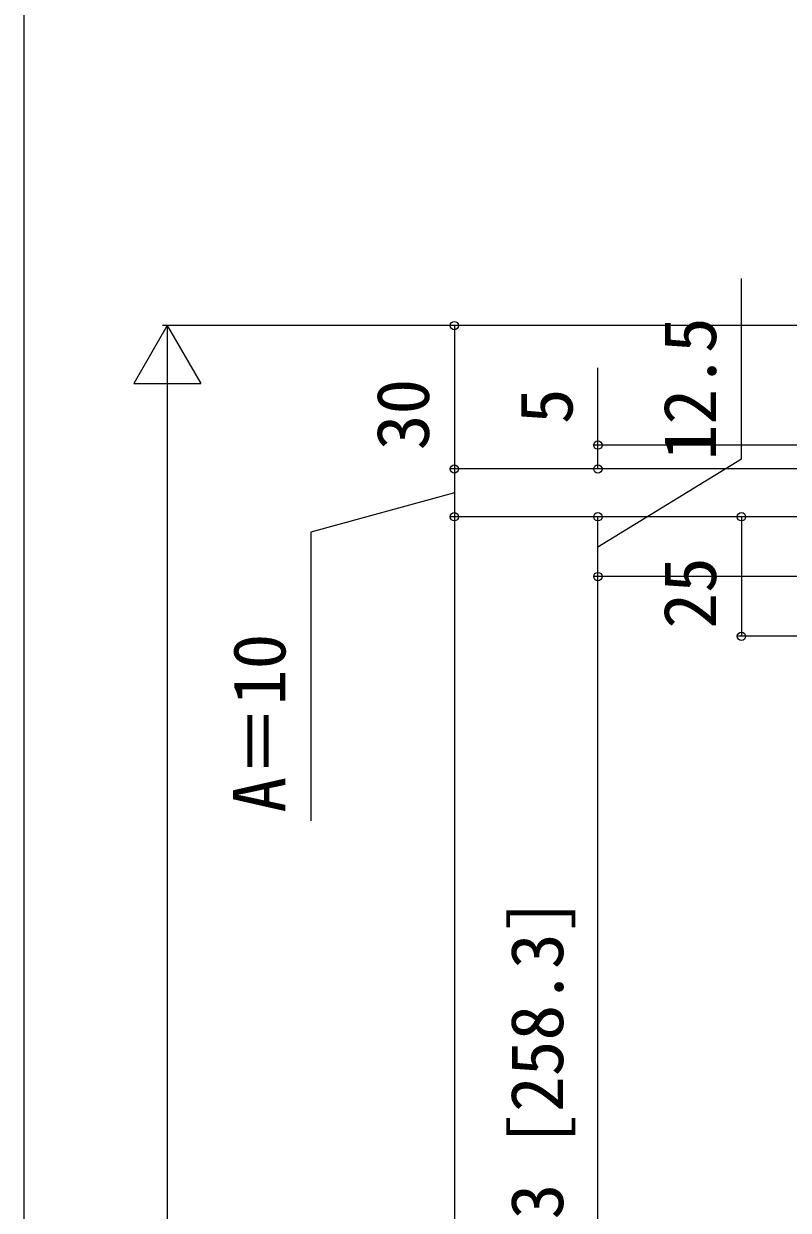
# Model space of a CAD drawing. Units: millimetres, scale not verified. Extents: x -875 to 875, y -1300 to 1294.
# Drawn here: x -875 to -715.2, y 803.9 to 1052.2 of the extents above; entities that cross this region are included whole.
import ezdxf
from ezdxf.enums import TextEntityAlignment as Align

# ---------------------------------------------------------------- set-up
doc = ezdxf.new("R2010")
doc.units = ezdxf.units.MM
doc.header["$LTSCALE"] = 8
doc.layers.add('0-7_YKK_D', color=6, linetype='Continuous')
doc.layers.add('0-8_YKK_ZWAK', color=7, linetype='Continuous')
doc.styles.add('ＭＳ ゴシック', font='')
doc.styles.get('ＭＳ ゴシック').set_extended_font_data('MS Gothic')

msp = doc.modelspace()

# ---------------------------------------------------------------- linework, layer by layer
at = {"layer": '0-7_YKK_D'}
for p, q in [((-845, 989.004), (-852, 976.88)), ((-684, 989.004), (-846, 989.004)), ((-845, 989.004), (-838, 976.88)), ((-845, 989.004), (-845, 964.755)), ((-684, 989.004), (-786, 989.004)), ((-785, 989.004), (-785, 959.004)), ((-852, 976.88), (-838, 976.88)), ((-845, 975.004), (-845, 153.004)), ((-629, 964.004), (-756, 964.004)), ((-683, 959.004), (-786, 959.004)), ((-683, 959.004), (-786, 959.004)), ((-785, 959.004), (-785, 949.004)), ((-683, 959.004), (-756, 959.004)), ((-665.2, 949.004), (-786, 949.004)), ((-665.2, 949.004), (-786, 949.004)), ((-785, 949.004), (-785, 149.004)), ((-725.342, 949.004), (-756, 949.004)), ((-755, 936.504), (-755, 949.004)), ((-665.2, 949.004), (-726, 949.004)), ((-725, 949.004), (-725, 924.004)), ((-632.3, 936.504), (-756, 936.504)), ((-632.3, 936.504), (-756, 936.504)), ((-755, 678.205), (-755, 936.504)), ((-665.2, 924.004), (-726, 924.004))]:
    msp.add_line(p, q, dxfattribs=at)
for points in [[(-755, 942.754), (-725, 961.122), (-725, 998.872)], [(-755, 959.004), (-755, 964.004), (-755, 980.197)], [(-785, 954.004), (-815, 945.786), (-815, 885.365)]]:
    msp.add_lwpolyline(points, dxfattribs=at)
for centre in [(-785, 989.004), (-755, 964.004), (-785, 959.004), (-785, 959.004), (-755, 959.004), (-785, 949.004), (-785, 949.004), (-755, 949.004), (-725, 949.004), (-755, 936.504), (-755, 936.504), (-725, 924.004)]:
    msp.add_circle(centre, 0.875, dxfattribs=at)
at = {"layer": '0-8_YKK_ZWAK'}
msp.add_line((-875, 1250), (-875, -1300), dxfattribs=at)

# ---------------------------------------------------------------- texts
at = {"layer": '0-7_YKK_D', "style": 'ＭＳ ゴシック'}
for s, p in [('12.5', (-727, 960.821)), ('30', (-787, 962.924)), ('5', (-757, 968.396)), ('25', (-727, 925.595)), ('A＝10', (-817, 887.109)), ('P≒（PH－25）／3 [258.3]', (-758.96, 692.425))]:
    msp.add_text(s, height=11, rotation=90, dxfattribs=at).set_placement(p, align=Align.BOTTOM_LEFT)

doc.saveas('drawing.dxf')
